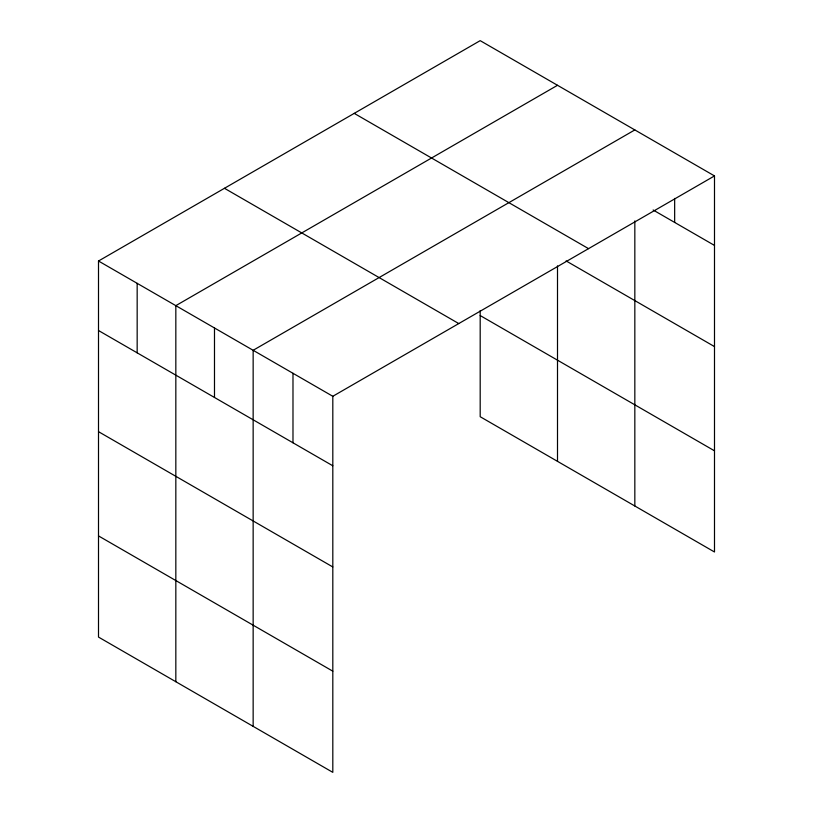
<?xml version="1.0" encoding="UTF-8"?>
<svg xmlns="http://www.w3.org/2000/svg" width="813" height="813" viewBox="0 0 813 813"><rect width="100%" height="100%" fill="white"/><g stroke="black" fill="none" stroke-linecap="round" stroke-linejoin="round"><path stroke-width="1.22" d="M634.831 220.933L634.831 505.991M98.505 261.014L332.812 396.287L332.812 772.35L98.505 637.077L98.505 261.014L480.188 40.65L714.495 175.923L714.495 551.986L480.188 416.713L480.188 310.586M557.505 85.294L175.832 305.647L175.832 681.711M634.831 129.928L253.148 350.291L253.148 726.355M332.812 396.287L714.495 175.923M653.134 209.998L714.495 245.424M354.234 113.373L588.541 248.646M566.102 260.922L714.495 346.592M480.188 315.546L714.495 450.819M224.459 188.291L458.766 323.564M98.505 330.515L332.812 465.788M98.505 431.673L332.812 566.956M98.505 535.909L332.812 671.182M674.658 198.423L674.658 222.427M557.505 265.881L557.505 461.357M292.985 373.289L292.985 442.79M214.49 327.974L214.49 397.476M137.163 283.331L137.163 352.832"/></g></svg>
